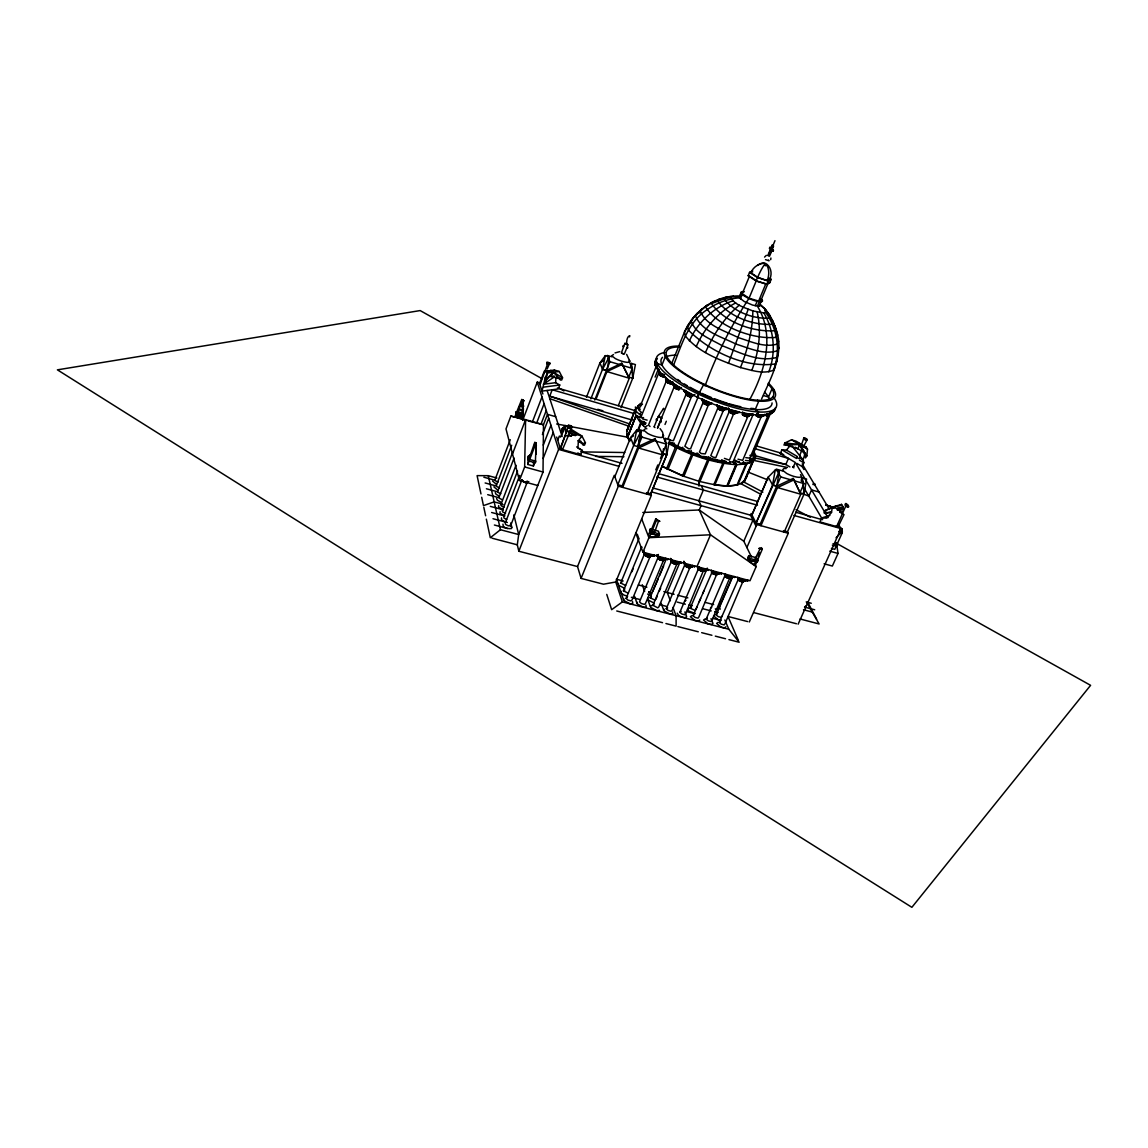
<?xml version="1.0" encoding="UTF-8"?>
<svg xmlns="http://www.w3.org/2000/svg" width="1148" height="1148" viewBox="0 0 1148 1148"><rect width="100%" height="100%" fill="white"/><g stroke="black" fill="none" stroke-linecap="round" stroke-linejoin="round"><path stroke-width="1.5" d="M703.509 400.709L703.509 403.12L701.973 399.418L704.7 404.039M723.14 409.779L721.662 410.453L721.676 407.77L719.423 409.606L717.873 408.473L717.17 404.67L717.586 406.363L726.914 409.549L727.215 408.832L717.887 405.646L717.586 406.363M664.936 440.961L665.409 438.436L669.671 439.67L666.744 454.809L650.715 493.841L651.361 495.319L615.744 581.993L603.504 584.203L581.075 578.391L577.544 566.567L518.839 551.241L517.303 544.826L518.681 534.538L543.018 472.015L543.463 424.746L547.481 414.342L555.689 416.695M496.582 498.533L497.457 500.27L500.6 502.006M717.902 407.712L717.873 408.473L717.414 405.689L719.452 407.009L720.169 409.951M495.233 492.621L496.094 494.329L499.222 496.051M493.884 486.852L497.845 490.167M528.324 457.952L527.779 464.452L533.433 466.016L533.476 462.443M492.564 481.084L496.496 484.37M728.923 411.242L731.405 413.309L734.706 413.438M519.427 480.495L524.65 466.949L525.597 419.666L510.874 416.064L505.995 428.921L519.427 480.495L537.766 485.518M730.171 461.625L730.142 462.917L727.674 462.888L721.662 459.717M733.414 296.069L730.788 297.504C734.993 305.282 745.167 307.707 752.844 310.95C752.643 330.409 747.578 349.552 740.489 367.575C720.714 360.472 699.003 352.852 685.385 336.005L684.481 332.016C693.837 310.634 715.979 294.878 739.671 296.084M522.326 408.946L522.713 416.423L517.361 414.902L516.614 412.232L521.723 399.518C526.071 399.891 521.092 403.666 523.502 406.191L520.015 405.316L517.361 414.902M522.713 416.423L522.512 412.304L523.172 415.246L517.805 413.725C524.048 418.46 525.023 404.125 520.876 405.66L522.512 400.279L521.723 399.518M674.034 384.221L673.876 387.091M720.93 410.238L723.269 410.525L723.297 409.764L722.881 410.597M535.413 460.893L536.231 442.827L534.767 442.425L530.103 455.871L530.103 454.579L528.941 456.359L529.759 459.315L534.695 446.529L534.767 442.425M559.291 371.493L547.51 372.899L545.472 382.054L545.458 380.505L553.422 372.196L560.454 380.06L561.702 380.002L562.549 377.821L559.291 371.493L554.513 370.087L546.864 370.991L547.51 372.899L545.472 377.104L542 391.124L558.244 388.957L559.765 385.011L555.646 382.686L555.919 377.534M547.366 362.711C554.527 366.671 545.027 358.793 547.409 364.361L540.091 384.422M522.799 403.307L521.135 402.833M708.101 456.603L713.238 460.047L716.28 460.549L717.242 459.645M557.713 440.287L559.349 436.068L560.454 437.087L563.381 431.347L562.348 428.391L561.444 431.634L562.348 428.391L565.132 425.578L581.95 436.053L578.377 440.703L577.946 448.05L582.395 450.504L580.716 454.737L560.511 449.069L560.812 448.222M710.899 403.909L711.2 403.178L701.959 399.188L701.658 399.92L710.899 403.909L711.602 402.79L707.613 405.014M699.304 481.414L698.974 486.078L699.333 481.414L682.457 475.86L662.095 466.404M562.764 449.456L560.511 449.069L568.504 425.277M760.435 417.384L760.062 415.031L757.006 416.337M761.626 398.873C771.169 377.348 785.06 352.953 775.847 328.759C772.719 320.321 768.844 311.28 761.253 305.928M682.759 447.175L682.558 448.452L685.026 450.317L691.11 451.681L691.225 450.403M672.771 381.753L670.016 383.676L670.532 381.437L668.007 380.332L667.792 382.801L671.709 383.819M739.054 412.749L730.329 410.597L730.63 409.865L739.355 412.032L733.572 413.926L731.405 413.309L732.08 411.027L729.683 409.779L729.482 412.189L728.722 408.544M770.05 413.151L770.868 412.462M771.04 412.763L769.217 413.05M511.606 527.032L511.463 528.539C508.693 529.085 502.164 527.994 502.939 524.134M767.94 414.973A3.085 0.89 23 0 1 768.112 415.275L766.936 415.705M836.031 537.781L840.566 533.189L840.365 528.195L841.671 528.554L842.288 532.643L836.935 544.568M804.217 451.638L799.496 444.477L783.94 445.065L784.83 442.999L791.532 439.813L795.923 441.105L806.269 447.16L807.503 449.169L806.843 455.928L805.48 457.909L805.164 453.073L803.098 459.889L803.844 462.788L802.194 466.562L803.987 469.561M743.316 462.056L743.201 463.247L740.618 463.189L734.763 459.975M753.92 453.675L753.963 452.427M701.916 571.159L706.996 569.681L702.648 571.302L702.892 568.992L700.366 570.585L698.587 569.308L698.673 568.045M655.766 518.781L651.174 530.29L651.72 531.682L654.575 532.457L658.263 521.852L659.669 521.249L655.766 518.781L656.398 520.36L651.72 531.682M841.484 530.161L841.671 528.554M501.504 517.863C500.413 520.991 505.421 521.623 507.33 522.469M715.175 574.689L716.18 572.536L713.64 574.115L711.846 572.852L712.391 571.489M500.083 511.678L499.94 513.185L504.675 515.839M498.677 505.579L498.533 507.072L503.24 509.698M630.08 440.947L626.98 437.087L627.411 433.743M724.89 575.837L729.095 578.334L729.396 576.052L726.842 577.631L725.048 576.353L725.077 575.091M838.14 526.387L838.399 527.09L819.973 521.924L821.753 517.906L826.689 518.15L831.539 512.381L832.243 507.158L841.584 504.388L843.005 506.699L843.45 509.396L839.604 510.559L837.38 509.927L836.964 508.492L832.243 507.158L824.996 510.616L824.02 512.826L824.938 513.515L831.066 511.908M698.07 566.839L698.587 569.308L698.4 566.983L700.667 568.404L701.141 570.915M741.508 581.692L742.541 579.568L739.972 581.118L738.178 579.855L738.752 578.52M711.344 570.369L711.846 572.852L711.688 570.527L713.956 571.948L714.4 574.445M658.579 369.182L655.982 367.647L655.092 362.912L656.742 362.883M724.546 573.9L725.048 576.353L724.919 574.043L727.186 575.464L726.842 577.631L729.712 578.362L732.926 577.028M737.69 577.401L738.178 579.855L738.078 577.559L740.345 578.979L740.747 581.448M775.216 470.049L768.27 477.123L772.604 484.987L776.708 486.192L793.153 478.415L800.802 494.228L793.986 479.864L777.483 487.584L760.952 525.684L760.191 524.177L756.058 523.029L772.604 484.987L775.216 470.049L779.32 471.225L776.708 486.192L777.483 487.584L800.802 494.228L784.184 532.127L783.395 530.649M656.828 368.365L657.445 368.723L655.982 367.647L656.369 365.466L658.163 369.053M534.695 446.529L536.159 446.945L536.231 442.827M663.415 448.882L663.128 455.01L647.085 494.128M633.524 435.896L630.539 437.718L633.696 445.41L638.03 446.644L641 431.347L639.953 432.609L641.875 437.087L622.13 485.92L622.69 487.369L638.618 448.036L638.015 446.601L641 431.347L636.695 430.113L630.539 437.718L614.826 476.736M622.13 485.92L617.811 484.729L633.696 445.41L636.695 430.113M621.025 407.712L632.706 378.237L635.418 364.59L631.515 363.414L630.596 364.634M565.878 433.772L565.132 425.578L563.381 431.347L562.046 430.945M630.84 366.829L631.515 363.414L632.706 378.237M629.549 336.881L629.793 335.675C625.359 336.708 626.794 348.805 627.425 343.926M845.502 505.68C853.337 511.649 843.421 497.644 845.574 506.569L836.619 526.588L837.94 527.104L843.995 514.605L840.02 512.281L839.604 510.559M596.013 399.231L606.89 371.579L609.258 356.798L605.326 355.622L602.513 369.269L590.861 398.901M839.303 531.137L839.131 531.911L840.164 529.788M644.53 554.254L646.209 556.134L649.208 556.967L650.012 554.9L647.027 556.493L644.989 555.316L645.449 553.264L647.027 556.493L648.577 556.924L653.829 555.087L654.188 556.005L644.674 553.48L643.899 551.384L644.344 554.47L646.252 556.149L649.251 556.967L653.829 555.087L649.782 556.723L652.294 555.503M686.002 394.137L687.537 395.802M658.651 557.368L657.804 558.028L659.727 559.736L662.712 560.568L663.544 558.502L660.545 560.095L658.507 558.904L658.995 556.88L661.334 560.353L667.332 558.689L667.691 559.607L658.235 557.096L657.417 555.001L657.847 558.057L659.77 559.75L662.755 560.568L667.332 558.689L663.286 560.31L665.811 559.105M728.923 411.501A3.143 0.933 22.8 0 0 731.405 413.309L734.16 413.954L734.132 412.735L734.691 413.696L737.863 412.118L733.572 413.926L734.16 411.544L731.405 413.309L729.167 411.745M690.579 394.51L690.034 396.663L693.048 395.142L690.579 394.51L688.269 396.146M676.99 563.108L676.158 564.142L673.173 563.309L671.953 562.491L672.484 560.468L674.794 563.941M770.695 259.692L770.911 258.013M683.878 561.2L685.141 564.271L694.526 566.768L694.138 565.835L689.575 567.715L687.394 567.241L685.356 566.05L685.901 564.055L688.183 567.499M663.357 409.477L663.688 408.286L658.22 416.681L654.145 426.712M650.026 426.482L648.52 425.047L666.299 381.179M847.497 507L846.506 506.024M659.397 374.779L664.706 376.731M748.195 309.3L728.435 363.399M740.489 367.575C751.065 370 762.789 374.578 773.436 370.23C780.884 351.231 777.497 328.859 765.63 312.399L765.73 309.874L760.32 304.435M768.801 371.852C776.206 352.78 774.254 330.452 763.807 312.887L752.844 310.95M751.753 370.503C758.871 352.092 761.712 331.528 757.192 312.141M713.554 615.873L717.959 619.576L721.403 620.236M710.382 608.081L711.76 607.062M514.763 417.126L516.04 413.754L516.356 417.513L526.616 420.527M516.313 416.48L516.04 411.902L516.313 416.48L522.684 418.288L522.397 413.725L521.823 415.246M510.257 439.713L495.075 479.548L495.448 480.825L498.074 482.103M511.707 445.237L496.41 485.303L496.797 486.594L499.423 487.886M521.723 419.034L522.139 417.944L516.772 416.423M522.641 420.412L537.264 382.126L540.622 383.102M512.582 452.398L497.773 491.129L498.16 492.449L500.801 493.74M512.51 453.919L525.597 419.666L543.463 424.746L533.791 422.364M547.151 368.996L549.835 362.955M514.06 458.081L499.136 497.041L499.538 498.376L502.207 499.681M541.971 396.978L532.371 422.005L528.18 420.972M504.13 507.158L501.174 505.794L500.944 504.474L516.012 465.241M505.565 513.285L502.594 511.908L502.365 510.573L517.547 471.111M536.647 423.067L544.109 403.68M630.137 424.129L549.734 396.175L552.202 389.76L633.725 413.467M506.699 519.484L504.029 518.092L503.8 516.744L519.728 475.401M541.268 423.44L546.261 410.496M528.654 460.965L529.271 459.372L528.324 455.971L527.707 457.564L528.654 460.965L535.37 462.831L535.987 461.223L529.271 459.372M527.434 481.6L510.616 525.813L508.177 525.784L505.493 524.378L505.264 523.014L521.953 479.764M527.779 464.452L529.142 460.922M542.401 434.547L548.715 418.231M533.433 466.016L534.796 462.486M543.277 445.123L550.954 425.291M717.428 574.273L713.64 574.115A3.2 1.205 23.6 0 1 711.602 571.776L712.305 571.647M543.148 458.483L553.236 432.495M518.839 551.241L558.602 449.399L537.264 382.126M560.238 448.208L565.246 435.379M562.491 449.629L571.891 427.372M586.456 397.251L599.916 362.926L605.326 355.622M608.081 359.798L609.258 356.798L602.513 369.269L606.445 370.46L621.757 363.242L629.276 378.223L618.313 405.718M594.779 400.049L609.889 361.692L607.278 355.421L611.913 356.813M623.221 345.62L622.847 346.581L623.665 346.337M569.968 430.328L576.784 434.575L581.95 436.053L585.437 442.798L584.519 445.137L583.17 445.209L580.544 440.875M621.369 352.967L624.871 343.396L626.205 343.41M674.005 387.407L678.368 389.531L679.63 387.579L677.033 386.675L676.172 388.856L675.455 388.512M622.288 353.57L624.369 353.986L628.114 344.658M627.798 347.399L627.425 348.332L626.894 347.6M719.452 407.009L718.648 409.032L717.414 405.689M629.463 362.065L632.304 368.393L628.788 377.089L632.763 378.28M629.391 440.229L627.396 436.958L626.693 430.844L635.145 409.779L638.46 405.488L641.703 404.397M626.751 431.347L635.217 410.281M637.169 408.702L638.46 405.488M655.537 365.48L655.278 361.563L655.537 365.48L657.302 366.097L655.422 364.834L655.982 367.647L656.312 367.001M627.396 436.958L635.92 415.748L635.145 409.779M627.511 437.245L636.049 416.021L640.842 417.413L659.44 371.278M627.612 437.517L635.92 415.748L640.842 417.413L640.283 413.294M641.56 412.476L638.762 410.023L657.33 363.6L661.98 365.007L665.352 356.626L667.189 357.186M577.544 566.567L614.295 475.315L618.341 486.164L581.075 578.391M660.416 373.502L657.775 368.809L660.416 373.502L663.802 374.363M655.121 377.118L657.617 370.933M806.685 439.34L804.863 438.995M637.341 431.16L640.656 422.938L645.377 424.071L643.554 421.402M637.757 431.777L641.072 423.555L636.164 416.279L640.842 417.413M669.04 381.222L664.161 376.027L669.04 381.222L670.532 381.437L668.911 383.245L668.007 380.332M671.537 363.959L684.481 332.016L693.162 318.096M673.661 364.906C681.481 345.247 687.882 322.617 706.451 310.075C716.122 303.201 727.588 298.71 739.47 297.834L744.234 301.508L752.629 305.095L759.086 306.258L760.65 305.382M656.513 418.905L656.096 419.924L657.388 419.852M671.393 382.944L671.695 382.227L678.741 386.876L678.454 387.608L671.393 382.944L672.585 382.93L674.823 388.124M799.539 455.899L802.366 448.925L801.648 449.973M657.46 427.946L673.976 387.378L678.985 389.488M657.689 428.089L661.779 418.059L660.99 417.198M654.145 440.602L654.92 438.708L663.128 455.01L638.618 448.036L655.551 440.115L654.92 438.708L638.015 446.601M665.008 424.473L666.328 421.23M683.821 390.923L684.122 390.191L692.574 394.682L692.273 395.414L683.821 390.923L685.514 391.827L686.906 395.414L689.03 396.447L691.039 396.864L694.21 394.74L691.039 396.864L693.048 395.142M686.231 393.965L668.251 437.833L668.366 438.952L670.934 440.387L673.402 440.703L691.44 396.806L688.972 396.433L686.246 394.108M655.809 469.862L657.818 464.969M660.487 458.468L666.371 444.104L662.927 436.455M702.648 571.302L707.728 569.465C705.876 571.962 703.121 569.537 704.068 571.044L700.366 570.585A3.214 1.205 23.4 0 1 698.357 568.246M666.514 468.843L675.411 447.246L677.837 446.271L684.323 449.083M697.066 397.079L703.868 384.135M625.574 585.437L620.695 583.041L638.762 539.086M667.892 469.518L698.529 396.06M740.991 292.51L739.47 297.834L740.991 292.51A11.58 2.741 22.4 0 1 744.234 291.692L744.392 291.721M768.73 278.175L771.183 279.337L769.777 282.681L766.807 284.345L755.944 280.873L748.166 275.735L749.558 272.377L752.643 270.784M761.081 298.839A11.58 2.741 22.4 0 1 760.952 301.781L749.056 298.222L742.268 293.673L749.486 276.166L748.166 275.735M740.417 298.911L742.268 294.433L741.307 293.371L742.268 293.673M705.059 385.915C716.18 355.076 731.219 325.429 749.056 298.222L756.317 280.672L749.486 276.166M628.343 593.258L623.421 590.833L641.689 546.979M631.874 571.819L633.194 568.604M649.581 530.706L650.313 528.955L658.364 531.151L659.497 533.992L658.78 535.729L650.686 533.547L649.581 530.706L651.088 533.648M708.574 404.512L690.608 448.696L688.786 448.868L684.839 446.256L703.193 402.331M650.069 531.065L648.606 534.609L649.524 536.977L657.947 536.59L658.737 534.695M754.609 563.424L756.159 566.61L749.988 580.759L642.937 552.202L648.936 537.694L641.675 518.867M650.686 533.547L651.418 531.797L650.313 528.955M649.524 536.977L651.002 533.433L658.78 535.729M769.476 248.255L769.849 247.365L771.097 247.695L773.422 250.364L773.02 251.326L769.476 248.255L770.71 248.642L771.097 247.695M767.897 255.358L770.394 249.331M770.767 248.427L772.073 245.285L773.307 245.672L772.417 249.216L771.155 248.872L772.073 245.285M650.112 556.249L649.208 556.967A3.229 1.234 22.7 0 0 650.299 556.106L632.06 600.002L630.955 600.921L627.97 600.117L626.105 598.381L644.301 554.441M644.674 553.48L644.975 552.748M769.547 253.737L774.972 240.678M769.748 254.239L771.011 251.225M772.03 248.757L773.307 245.672M769.849 247.365L772.159 250.034L769.519 256.205L768.285 255.817L770.782 249.776L773.02 251.326M682.457 475.86L692.416 452.613L698.989 454.823M683.892 476.334L692.847 454.766L692.416 452.613L687.566 450.504M755.24 305.813L757.106 301.321L759.259 301.709L757.393 306.172C775.244 335.173 764.955 371.579 749.874 399.317M765.601 263.265A13.963 2.454 -65.1 0 0 757.709 277.299L755.944 280.873L765.86 283.728L758.57 301.25L761.224 299.7L768.486 282.264L769.777 282.681M654.188 556.005L654.489 555.288M759.144 306.229L760.952 301.781M761.583 301.379L762.215 300.044M723.527 410.094L705.216 453.905L701.17 453.532L699.433 452.025L717.844 408.1M657.804 558.043L639.536 601.853L641.416 603.575L644.387 604.379L645.477 603.461L663.774 559.707L662.712 560.568A3.229 1.22 22.9 0 0 663.788 559.693M658.235 557.096L658.536 556.364M654.963 600.146L650.055 597.735L666.199 559.148M658.278 578.75L652.753 591.335M659.626 575.564L663.63 565.993M734.031 412.778L715.792 457.708L713.095 457.105L710.799 455.598L729.138 411.831M699.95 481.557L708.962 460.047L707.182 457.578L703.911 456.474M667.691 559.607L668.007 558.889M670.877 558.588L671.293 561.645L652.911 605.297L653.987 604.379M681.453 562.477L681.137 563.194L671.724 560.683L672.025 559.966M655.91 599.328L657.259 596.113M659.282 591.292L660.631 588.092M652.925 605.297L657.761 607.837L658.823 606.905L677.191 563.281A3.214 1.22 23 0 1 676.201 564.142L675.541 564.099M680.075 561.989L667.232 592.497L670.403 600.791M714.903 484.815L723.929 463.405L721.044 460.822L707.182 457.578L707.656 459.745L698.644 481.27C713.281 484.312 730.157 489.809 744.191 481.93L746.573 476.994M746.86 416.667L751.725 414.227L752.801 415.117L745.31 414.141L745.626 413.424L753.102 414.399M662.109 373.932L661.234 375.999L659.827 372.698L662.109 373.932L662.281 376.501L664.29 376.931A3.085 0.904 22 0 1 660.2 375.496L659.713 375.123M690.292 566.61L672.111 610.334L671.078 611.267L668.136 610.463L666.242 608.741L684.639 565.189L684.28 562.161L685.356 566.05L687.394 567.241L690.422 565.663L688.915 567.657M685.141 564.271L685.456 563.539M724.402 458.368L729.411 460.133L747.965 416.179L751.524 414.571L747.391 416.695L742.211 414.241M753.289 414.127L732.969 462.099L736.815 464.696L746.803 463.892L753.145 460.965L755.456 456.186L753.82 450.461M726.842 485.963L735.882 464.667C712.004 462.888 688.843 454.78 667.993 443.214M757.278 414.945L758.541 411.96L755.226 409.549L758.785 401.14L757.465 400.193M726.153 461.367L721.044 460.822L722.853 463.275L713.812 484.714L727.315 485.977L736.342 464.682L732.969 462.099L729.568 461.74M727.789 485.977L736.815 464.696L732.969 462.099L739.097 461.625M677.234 613.176L678.454 615.228L681.797 617.107L685.141 617.71L686.633 616.706M694.526 566.768L694.827 566.05M760.191 415.519L766.19 414.543L760.191 415.519L757.393 413.696M696.965 566.61L710.497 534.781L699.247 509.97L701.069 505.637L698.831 500.758L703.351 490.024L701.299 485.661M760.794 416.695L764.74 415.303L759.876 417.341L757.723 416.695L757.02 413.452L755.858 415.576L759.201 417.198L763.391 415.361L761.052 417.154L742.67 460.348L737.992 459.186M703.695 570.011L685.643 613.735L684.811 614.754L681.912 614.051L679.86 612.329L698.443 568.791M708.445 569.681L708.129 570.398L698.802 567.901L699.103 567.184M736.973 485.102L745.985 463.95L743.43 462.228M745.784 457.65L749.845 458.152L768.112 415.289L770.896 413.553L767.481 415.734L764.812 415.059M749.902 455.34L752.198 455.914L752.701 455.096L770.868 412.476M743.646 482.203L752.6 461.209L749.529 459.559M695.171 610.463L690.163 608.196L707.168 568.375M744.191 481.93L753.145 460.965L750.562 459.846M746.358 477.425L755.456 456.186L752.801 455.282M719.753 573.526L715.893 574.832L717.313 574.574L717.055 573.483L698.802 617.122L697.984 618.155L695.114 617.452L693.048 615.73L712.363 571.517M695.875 609.588L697.238 606.417M699.29 601.638L700.653 598.452M702.691 593.688L704.054 590.503M721.69 573.211L721.389 573.928L712.09 571.446L712.406 570.728M756.101 526.229L750.476 515.151L751.194 513.486L756.833 524.55L788.274 533.26L749.285 622.001M730.085 577.042L711.904 620.508L711.114 621.527L708.244 620.838L706.178 619.116L724.775 575.952M734.892 576.726L734.577 577.444L725.335 574.976L725.636 574.258M751.911 514.878L768.199 477.08L751.983 514.935M793.325 467.049L795.306 462.486L780.267 453.589L781.888 449.829L786.466 450.088L797.042 456.33M751.524 557.067L743.818 541.239L752.973 520.058L651.59 491.904M719.538 604.307L720.958 601.021M732.008 577.516L718.591 608.526L717.83 609.516L715.304 608.885M721.834 616.318L721.073 617.323L718.232 616.634L716.18 614.941L732.539 577.114M756.058 523.029L779.32 471.225M746.889 547.539L756.833 524.55M760.191 524.177L780.669 476.908L776.263 469.101L782.879 471.01M743.301 581.763L743.316 580.486L724.948 623.866L724.173 624.899L721.331 624.211L719.251 622.489L738.666 578.492M748.022 580.228L747.707 580.945L738.508 578.492L738.81 577.774M748.008 557.354L748.754 555.661L756.532 557.77L757.953 560.64L757.206 562.348L749.4 560.238L748.008 557.354L749.644 560.296M749.285 560.009L756.719 562.018L755.212 565.49L749.056 561.2L750.146 558.531L748.754 555.661M801.275 445.41L803.858 437.933L806.355 438.665L807.288 439.569L803.413 446.658M758.024 556.622L759.703 552.776M757.465 560.31L762.272 549.261L761.468 547.668L759.115 548.4L759.761 549.533L754.71 559.564L757.465 560.31L756.762 558.904M801.132 480.969L802.495 477.841L806.556 479.017L804.088 493.97L787.485 531.782L788.274 533.26M803.987 483.595L799.969 492.765L804.088 493.97L802.495 477.841L801.318 479.017L803.987 483.595L794.287 480.811M798.133 624.182L841.01 528.654L838.356 524.249M836.261 546.061L834.783 549.347L831.41 548.414M836.175 542.559L837.552 544.913L836.878 546.405L832.357 545.156M836.433 542.975L838.04 553.436L832.357 566.05L824.092 563.797M705.46 352.522C713.295 334.671 724.23 317.738 739.298 305.153M672.585 382.93L674.335 387.751L675.354 385.556L676.172 388.856A3.128 0.918 22.2 0 0 679.386 389.516M696.219 346.624C704.269 328.414 717.859 312.213 735.667 302.928M753.676 458.282L755.542 454.421M689.374 340.985C697.582 322.401 713.597 307.291 732.926 300.833M767.481 415.734L768.442 413.797L769.619 414.084L767.481 415.734L771.757 413.208L768.973 414.241M757.723 416.695L758.785 414.6L761.339 415.461L759.876 417.341M633.696 445.41L641 431.347M773.436 370.23L775.044 367.231M777.053 361.017L775.488 363.945C744.952 368.321 709.737 351.546 688.37 330.064L687.451 326.161L689.589 323.492M778.33 354.632L776.809 357.444C758.197 362.452 739.111 352.221 722.049 345.663C711.114 339.062 695.128 334.039 691.11 320.679L697.338 313.189L700.409 312.428M747.764 416.466L748.611 414.571L745.468 416.337L742.756 414.801M764.568 257.095L766.347 255.344M687.394 567.241L687.021 564.759L684.768 563.338L685.356 566.05L684.796 564.572M751.725 414.227L747.391 416.695M550.767 376.458L553.422 372.196L562.549 377.821L559.88 378.696L550.767 376.458L554.254 376.027M701.658 399.92L702.447 398.686L704.04 403.651L708.818 404.799M846.822 506.196L847.669 504.919M644.502 553.838L644.989 555.316L644.329 552.561L646.582 553.982L647.027 556.493M742.656 411.902L743.316 415.332L744.248 413.251L746.817 414.342L745.468 416.337A3.128 0.918 22.9 0 1 742.412 414.571M554.513 370.087L553.121 370.962L545.989 370.861L545.314 371.866L544.31 371.12L539.56 383.518L542.904 393.994M661.679 418.188L658.22 416.681M546.864 370.991L546.29 371.765L545.989 370.861M626.693 430.844L628.745 428.118M719.251 622.489L720.427 621.556M637.743 406.837L640.412 403.364M700.667 568.404L699.476 569.953L698.4 566.983L698.802 567.901M716.18 614.941L716.955 613.936M742.986 581.735L737.92 579.453M706.178 619.116L707.383 618.184M707.24 304.981L695.387 315.614C701.758 331.6 721.862 336.895 736.069 344.113C749.156 348.145 763.621 355.105 777.397 350.771L778.861 348.117L777.942 345.648M713.956 571.948L712.736 573.483L711.688 570.527L712.09 571.446M702.045 308.798L700.237 311.051C706.364 325.975 725.149 330.897 738.494 337.684C750.778 341.473 764.295 347.988 777.253 344.041L778.617 341.587L777.756 339.277M656.297 359.984L657.388 358.65M693.048 615.73L693.88 614.711M727.186 575.464L725.938 576.999L724.919 574.043L725.335 574.976M704.14 570.384L703.322 571.331L700.711 570.671L698.328 568.906M690.163 608.196L691.383 607.292M786.466 450.088L789.81 446.055M684.595 390.664L686.906 395.414L688.556 393.448L689.03 396.447A3.143 0.933 22.3 0 0 691.785 396.419M679.86 612.329L681.108 611.41M740.345 578.979L739.082 580.486L738.078 577.559L738.508 578.492M546.319 379.844L545.472 377.104L545.458 380.505L553.422 372.196M766.276 415.576L765.558 415.346L767.28 413.51M732.08 411.027L730.444 412.749L729.683 409.779M734.691 413.696L736.629 411.831M805.552 447.849L806.269 447.16M770.796 413.165L773.982 410.726M663.817 560.052L665.797 558.229M673.245 563.338L676.201 564.142L679.214 561.803M692.574 565.361C690.967 568.863 685.973 567.715 684.854 565.003M650.328 556.464L652.308 554.628M703.021 402.36L704.083 403.68L705.704 401.671L706.192 404.67L708.158 405.043L710.124 403.264L705.432 404.383M666.227 608.727L667.648 607.909M696.98 452.943L700.825 456.373L706.063 456.861M704.068 571.044L706.178 569.207M690.522 566.854L689.532 567.7A3.214 1.205 23.2 0 0 690.307 566.423M650.055 597.721L651.476 596.917M626.091 598.381L627.21 597.462M681.137 563.194L680.764 562.276L676.201 564.142L677.019 562.09L674.005 563.682L671.537 562.046L672.068 560.942M664.649 374.578L662.281 376.501L660.2 375.496L658.622 370.13M623.421 590.833L624.899 590.029M706.192 404.67L709.048 403.106L711.2 403.407L708.158 405.043L708.79 404.526M815.123 484.356L813.128 484.599C813.688 482.892 816.486 485.26 813.76 483.466L813.114 483.925M620.695 583.041L621.8 582.165M513.859 514.835L518.681 534.538L500.442 529.73L490.296 537.752L486.336 519.14M717.701 408.157L721.662 410.453L726.727 408.875L723.269 410.525L725.421 408.846M804.762 606.861L805.91 605.972M760.823 417.312L760.55 416.236A3.1 0.904 23 0 1 761.052 417.154L756.116 415.662M728.937 639.623L739.154 642.234L728.837 629.262L622.374 601.896L611.64 609.688L606.761 594.391M636.164 411.371L639.694 414.571M725.923 626.822L724.517 627.841L721.059 627.167L716.61 623.421L718.002 622.36M641.445 404.885L642.507 404.125M712.894 623.464L711.444 624.469L707.972 623.809L703.537 620.064L704.958 619.002M679.63 387.579L677.277 389.186L677.033 386.675M550.868 370.287L549.246 371.392L546.534 370.603M699.792 620.092L698.328 621.097L694.827 620.422L690.407 616.677L691.871 615.629M565.72 435.752L571.073 436.025L572.838 434.819L575.277 435.523L576.784 434.575M554.599 376.759L543.32 384.264L555.646 382.686M832.989 508.377L836.935 505.766L837.911 506.785M603.92 360.3L599.916 362.926L602.513 369.269L606.431 370.431M708.158 405.043L711.602 402.79M839.145 505.981L841.584 504.388M689.001 608.124L687.537 609.086L688.771 611.066L695.387 613.52M686.002 600.361L684.552 601.365M723.269 410.525L725.895 408.889L721.662 410.453M646.037 426.425L647.271 425.664M746.817 414.342L744.392 415.834L744.248 413.251L745.31 414.141M848.659 506.125L845.803 505.464M771.183 279.337L768.199 280.987L766.807 284.345L765.86 283.728M658.837 371.579L659.268 374.492L660.028 374.076M765.558 415.346L768.442 413.797M752.672 271.861L749.558 272.377L757.35 277.5L768.199 280.987L757.709 277.299L750.864 272.793A14.221 13.015 -36 0 1 764.08 263.265M792.637 466.633L793.856 466.662M658.364 557.268L658.507 558.904L657.876 556.163L660.129 557.598L660.545 560.095M658.349 554.484L657.818 557.713L657.144 554.843M679.257 562.692L676.717 563.883L680.764 562.276L677.248 563.625M622.259 364.404L606.89 371.579L629.276 378.223L621.757 363.242M525.712 482.619L528.812 481.572M803.858 437.933L807.058 439.799M692.646 566.265L690.091 567.442L694.138 565.835L690.608 567.184L689.891 565.978M750.318 461.324L755.441 458.97M742.842 581.864L746.573 580.228L742.225 581.835L739.972 581.118A3.186 1.191 23.9 0 1 737.891 578.779L738.595 578.649M717.73 300.389L727.545 296.973L730.071 297.074M733.572 413.926L738.408 411.931M746.057 580.529L743.617 580.931M645.563 428.591L643.698 430.17L647.659 433.442A12.757 4.09 22.1 0 0 661.722 437.488L663.515 435.881L662.482 432.021L660.071 428.606M836.935 505.766L824.996 510.616L826.402 512.711L831.539 512.381M715.893 574.832L720.255 573.211M729.095 578.334L733.443 576.726M742.225 581.835L746.573 580.228M692.273 395.414L694.856 394.525M766.921 415.705L768.112 415.289L767.596 414.758M523.431 481.859L526.387 482.691L527.592 482.289L527.061 481.199M527.119 481.371L527.363 482.519L526.387 482.691M578.161 440.846L582.553 443.759L585.437 442.798M613.506 354.531L611.712 355.737L615.242 358.535A11.595 3.372 21.6 0 0 628.085 362.381L629.822 361.161L626.636 354.402M615.027 352.938L619.791 351.618M821.753 517.906L829.846 515.452M840.02 512.281L843.12 511.348M837.38 509.927L842.775 508.306M836.964 508.492L843.005 506.699M670.848 383.762L667.175 382.428M666.687 382.054L666.385 381.337M763.807 312.887L765.63 312.399M716.352 300.991L712.865 301.824L705.618 307.033C718.203 326.735 753.346 339.865 776.349 337.325L777.612 335.101L774.8 325.975L771.643 322.559M730.788 297.504L724.101 298.839L711.43 303.632C724.575 322.014 752.356 332.26 774.713 330.71L775.847 328.759L772.446 320.249M732.998 296.815L738.81 296.643M638.202 406.579L637.915 407.727L640.197 409.463M674.507 443.257L668.997 442.525M659.526 610.363L657.015 610.736L650.758 607.479L650.615 605.742L653.054 605.369M731.534 296.514L725.077 297.547L724.101 298.839C733.701 311.826 753.318 319.072 769.318 318.168L770.15 316.819L769.418 314.853L764.008 308.023M836.275 525.669L836.619 526.588M543.535 387.12L559.765 385.011M679.63 389.373L678.368 389.531L681.395 387.536L678.454 387.608M674.594 386.661L672.699 383.403L674.335 387.751M549.705 371.364L553.121 370.962M845.559 504.503L846.693 504.69M727.315 485.977L737.805 485.016L746.803 463.892L743.703 462.214M742.555 463.419L750.663 462.759M797.3 456.818C795.392 457.607 801.648 459.788 799.754 457.765M804.102 439.34L806.154 440.33M568.834 426.869L569.537 428.061L570.814 427.63M648.936 537.694L710.497 534.781L756.159 566.61M642.808 512.496L699.247 509.97L743.818 541.239M647.142 420.139L642.622 418.934L641.818 417.642L643.54 417.614M623.766 353.814L621.599 353.154M496.854 478.013L488.259 475.674L477.094 475.631L480.983 493.941M595.769 456.416L623.909 456.703M581.849 451.896L624.699 452.527M500.944 504.474L503.025 504.517M521.709 480.309L524.923 482.461L527.363 482.547M724.89 298.738L718.835 299.327L717.615 300.891C729.109 316.704 753.002 325.515 772.36 324.296L773.35 322.645L766.29 311.366M654.102 603.116L647.903 599.887L647.773 598.18M651.303 595.252L647.615 594.09M627.626 596.243L623.881 595.051L621.24 592.985L621.168 591.292M624.699 588.379L618.528 585.179L618.471 583.514M717.959 461.912L728.679 463.06M747.807 416.609L746.2 416.552M645.377 424.071L641.072 423.555L646.826 428.835M658.823 416.466L659.655 416.624M540.105 383.561L539.804 384.25M523.502 406.191L520.13 405.732L523.129 406.593M663.874 376.745L665.366 376.96L666.371 381.71L667.792 382.801A3.114 0.918 22.1 0 0 671.279 383.863M692.344 605.699L688.886 605.01M718.16 612.401L714.745 611.726M556.636 423.971L626.98 437.087M749.644 458.109L752.701 458.683L753.662 457.808M752.672 460.176L787.456 467.48M753.289 457.621L785.82 464.495L789.924 466.935M641.043 405.459L640.541 406.392M701.916 457.464L714.357 460.362M570.398 426.927L571.604 426.726M517.648 413.136L522.469 414.27L521.838 412.103M805.135 438.335L804.274 438.522M657.488 369.527L659.167 369.943M616.734 610.98L662.539 622.675M665.94 623.536L676.115 626.134L676.1 615.715L672.929 607.421M677.822 626.578L698.271 631.787M701.672 632.663L711.904 635.274M715.304 636.136L725.522 638.747M677.205 602.083L685.342 604.192M703.179 608.827L711.229 610.908M747.649 621.585L727.99 616.476L738.451 640.613M631.343 597.304L639.694 599.457M659.612 604.594L666.227 606.316M686.705 611.597L693.263 613.29M712.808 618.341L719.294 620.02M754.035 612.673L796.439 623.737M616.376 579.223L623.149 581.003M638.403 584.978L646.884 587.188M663.831 591.607L674.106 594.291M677.55 595.181L687.867 597.878M705.059 602.356L713.669 604.594M825.771 505.077L830.865 506.411L826.015 505.034M491.975 538.182L517.303 544.826M800.041 618.973L819.112 623.967L806.972 602.829M772.159 250.034L773.422 250.364M494.386 525.023L507.617 528.525M804.518 607.091L814.693 609.775M803.485 609.746L811.693 611.913M491.631 512.496L504.675 515.983M492.994 518.724L506.139 522.211M806.212 601.911L811.277 603.26M490.282 506.368L503.24 509.827M487.713 494.673L498.906 497.701M502.207 504.029L494.171 501.877L483.466 505.608L481.701 497.285M485.13 482.964L496.18 485.963M651.418 531.797L659.497 533.992M750.146 558.531L757.953 560.64M486.422 488.775L497.543 491.789M656.398 520.36L659.669 521.249M759.115 548.4L762.272 549.261M483.868 477.224L494.86 480.223M646.467 492.65L650.758 493.827L666.787 454.795L662.482 453.575L666.744 454.809L665.409 438.436M618.341 486.164L651.361 495.319M524.65 466.949L543.018 472.015M829.76 551.155L838.04 553.436M653.011 488L750.476 515.151M833.032 543.65L837.552 544.913M784.758 531.036L787.485 531.782M534.839 442.669L536.303 443.071M558.602 449.399L618.801 466.289M656.728 476.937L757.493 505.22M793.942 515.452L841.828 528.812M534.466 444.075L535.915 444.491M534.954 445.08L536.417 445.496M841.111 530.878L842.417 531.251M839.719 531.065L842.288 532.643M580.673 451.724L622.029 463.361M658.22 473.536L757.938 501.59M795.693 512.209L821.437 519.456M516.901 414.959L523.273 416.767M510.874 416.064L515.596 417.398M519.642 406.292L522.957 407.239M819.041 492.047L811.564 489.909L808.823 496.151L802.251 493.554M518.996 408.889L522.9 410.008M518.652 409.492L522.727 410.654M517.705 411.687L522.57 413.122M772.532 484.944L776.679 486.121M517.92 412.72L522.541 414.041M765.96 265.776L764.912 265.432M638.589 429.452L643.468 430.844M522.44 400.064L523.89 400.681M521.953 400.968L523.345 401.37M641.875 437.087L652.107 440.014M655.68 441.033L666.371 444.104M780.669 476.908L792.35 480.251M520.776 404.039L523.101 404.699M521.235 404.727L523.316 405.316M597.764 409.305L602.915 410.797M549.734 396.175L632.404 420.096M754.107 455.326L785.82 464.495L788.446 458.425L754.437 448.538M557.397 387.981L635.332 410.683M756.087 445.84L781.702 453.302M780.267 453.589L783.711 454.594M745.425 460.42L750.634 461.051L749.874 459.516M609.889 361.692L632.304 368.393M763.549 395.543L768.5 397.036L771.973 388.856L773.752 389.402M646.137 423.081L640.053 420.383L639.379 418.862M772.46 245.729L773.695 246.117M761.224 299.7L762.172 300.001M722.393 410.597L719.48 409.621A3.143 0.933 22.6 0 1 717.701 407.884M648.778 591.837L651.576 592.755M648.606 592.282L651.39 593.2M561.171 448.308L561.889 448.581M688.757 452.355L701.973 456.804M847.124 505.823L845.459 504.833M524.952 482.461L521.737 479.993M548.486 362.581L549.949 363.471M548.916 363.844L547.467 363.213M549.662 398.629L629.922 426.568M764.439 414.83L766.907 415.705M522.627 400.451L523.746 400.853M748.137 472.115L767.811 479.921M706.996 404.914L704.083 403.68A3.143 0.933 22.5 0 1 703.193 402.159M752.686 455.498L755.255 456.603M673.087 445.194L686.131 450.848M683.878 476.262L662.855 466.562M625.933 344.328L624.871 343.396M762.875 492.119L743.918 482.074L745.282 479.663L740.733 483.609L761.052 494.415M796.038 509.698L810.258 517.231M793.871 467.867L792.651 466.963M847.037 504.833L847.999 505.551M670.432 442.253L677.837 446.271M669.399 442.798L679.846 448.466M571.044 426.181L568.805 425.922M542.057 378.711L420.154 310.577L57.4 369.843L911.871 907.322L1090.6 685.327L835.859 542.947M559.248 388.325L563.926 390.937M765.515 259.635L769.06 260.783L768.529 260.065M798.391 443.056L804.963 446.902M791.532 439.813L807.503 449.169M795.191 447.203L803.729 452.226M800.07 458.109L803.098 459.889L792.034 446.084M781.888 449.829L796.525 458.468M799.453 460.204L803.844 462.788M796.683 463.304L802.194 466.562M565.548 429.452L575.277 435.523M565.892 430.5L572.838 434.819M568.274 434.274L571.073 436.025M576.64 446.902L582.395 450.504M577.831 452.929L580.716 454.737M670.59 558.43L671.953 562.491L671.35 559.765L673.603 561.185L674.005 563.682M652.308 531.007L654.575 532.457M764.482 414.342L765.874 415.246M654.92 427.573L654.173 426.898M578.377 440.703L582.553 443.759M557.297 376.774L559.88 378.696M764.783 310.634L767.18 312.443L769.088 316.087M716.912 573.541L716.582 574.861L711.588 572.45M671.25 561.616L673.173 563.309M666.213 381.38L667.763 382.786L666.773 379.256L666.371 381.71L665.539 378.768M549.246 364.347L547.166 364.189L546.85 362.223M641.732 547.582L641.474 546.835M672.57 611.97L672.828 613.778L670.332 614.166L664.075 610.908L663.917 609.172M769.734 317.307L771.542 319.273M645.965 605.125L646.166 606.919L643.626 607.292L637.355 604.035L637.255 602.298M632.577 601.667L632.749 603.475L630.166 603.834L623.909 600.562L623.823 598.84M800.5 474.612L801.577 476.434L800.07 477.31A12.484 3.875 23.6 0 1 786.696 473.464L782.491 470.178L783.826 468.499A12.542 3.903 23.6 0 1 786.165 468.585M728.205 407.87L730.329 410.597M629.19 360.329L629.822 361.161M662.783 434.905L663.515 435.881M730.501 577.415L729.769 578.377L726.885 577.645A3.2 1.191 23.7 0 1 724.775 575.277M639.45 419.752L643.497 425.736M802.194 463.95L829.516 509.511M837.868 526.2L838.399 527.09M839.561 531.51L840.566 533.189M796.21 464.007L828.009 517.633M804.332 488.488L822.614 519.714M793.153 478.415L793.986 479.864M807.561 601.81L816.63 619.217M749.859 559.349L748.697 556.952L747.893 558.803L749.056 561.2M747.276 580.013L747.707 580.945M734.146 576.511L734.577 577.444M720.973 572.995L721.389 573.928M686.906 395.414L685.055 391.238L685.944 394.381L685.6 390.32M655.092 362.912L656.297 365.652M707.225 568.289L708.129 570.398M718.82 605.943L720.212 609.172M724.847 619.992L728.837 629.262M711.014 618.686L712.75 622.862M671.35 559.765L671.724 560.683M684.882 611.941L686.504 616.103M643.827 551.155L644.315 554.111L643.641 551.241M657.316 554.757L658.349 557.454M665.61 378.539L666.558 381.036L665.754 378.309M637.255 534.222L638.919 538.656M635.82 533.131L642.937 552.202M661.133 603.303L663.702 610.234M647.903 599.887L650.385 606.804M642.22 584.691L644.631 591.392M634.6 596.443L636.996 603.36M621.24 592.985L623.551 599.887M616.505 579.51L618.184 584.519M618.629 585.523L620.896 592.325M615.744 581.993L622.374 601.896M547.122 390.449L562.176 436.527M556.68 437.072L560.511 449.069M701.973 399.418L702.963 402.589M522.699 402.833L522.283 401.384L523.502 406.191M535.312 446.314L536.26 450.188M535.686 449.959L536.073 454.178M523.172 415.246L522.512 412.304M643.899 551.384L644.989 555.316M657.417 555.001L658.507 558.904M671.236 559.894L671.953 562.491M726.512 408.014L726.914 409.549M656.326 367.991L655.221 363.686L655.982 367.647M510.76 522.9L511.879 527.621M683.964 562.003L684.639 564.859M488.259 475.674L500.442 529.73M483.825 507.301L485.618 515.753M840.537 529.831L840.982 532.285M510.372 524.435L510.616 525.813M661.176 420.469L660.875 422.234L660.76 421.488M776.651 333.508L777.096 336.594M659.827 372.698L660.2 375.496L659.124 371.751L659.268 374.492M635.389 406.952L636.021 411.788M568.547 426.252A2.239 0.746 21.3 0 0 572.163 427.286A2.239 0.746 21.3 0 0 569.896 425.434A2.239 0.746 21.3 0 0 568.547 426.252L568.59 427.544M536.145 443.257L536.159 446.945M768.084 384.035A57.831 16.129 22.5 0 1 750.003 399.346A57.831 16.129 22.5 0 1 679.659 369.972A57.831 16.129 22.5 0 1 679.286 346.969M773.207 396.706A64.762 18.368 22.5 0 1 710.54 399.461A64.762 18.368 22.5 0 1 664.764 352.479M775.46 407.64A64.719 18.468 22.5 0 1 707.728 401.843A64.719 18.468 22.5 0 1 656.843 358.233M757.106 301.321A11.58 2.741 22.4 0 1 742.268 294.433M753.92 408.588A57.744 16.373 22.5 0 1 750.878 408.344M740.804 406.736A57.744 16.373 22.5 0 1 728.951 403.709M727.401 403.235A57.744 16.373 22.5 0 1 714.587 398.786M711.387 397.509A57.744 16.373 22.5 0 1 701.887 393.362M700.352 392.645A57.744 16.373 22.5 0 1 690.048 387.292M687.308 385.728A57.744 16.373 22.5 0 1 684.366 383.949M680.176 381.236A57.744 16.373 22.5 0 1 677.607 379.457M665.653 357.143A57.744 16.373 22.5 0 1 675.985 355.134M764.625 392.171A57.744 16.373 22.5 0 1 769.806 399.762M772.059 402.919A59.725 16.947 22.5 0 1 709.593 397.423A59.725 16.947 22.5 0 1 662.554 357.315M768.371 383.088A59.825 16.689 22.5 0 1 751.954 400.408A59.825 16.689 22.5 0 1 677.837 369.556A59.825 16.689 22.5 0 1 679.516 346.108M766.792 264.126A13.991 12.829 -35.8 0 1 769.878 278.921L767.251 280.37A14.207 10.504 -82 0 0 766.39 264.341M757.623 265.446A13.991 10.375 -82 0 1 764.453 263.064M802.495 477.841L801.935 481.17L802.495 477.841M799.496 444.477L798.032 448.882L786.15 444.979L784.83 442.999L799.496 444.477L806.843 455.928L805.666 456.459L799.496 444.477M769.203 413.667L768.902 414.371L772.762 412.218L769.203 413.667M773.594 411.443L773.293 412.146L774.828 408.932L773.594 411.443M671.422 561.013L672.312 560.769L671.422 561.013"/></g></svg>
